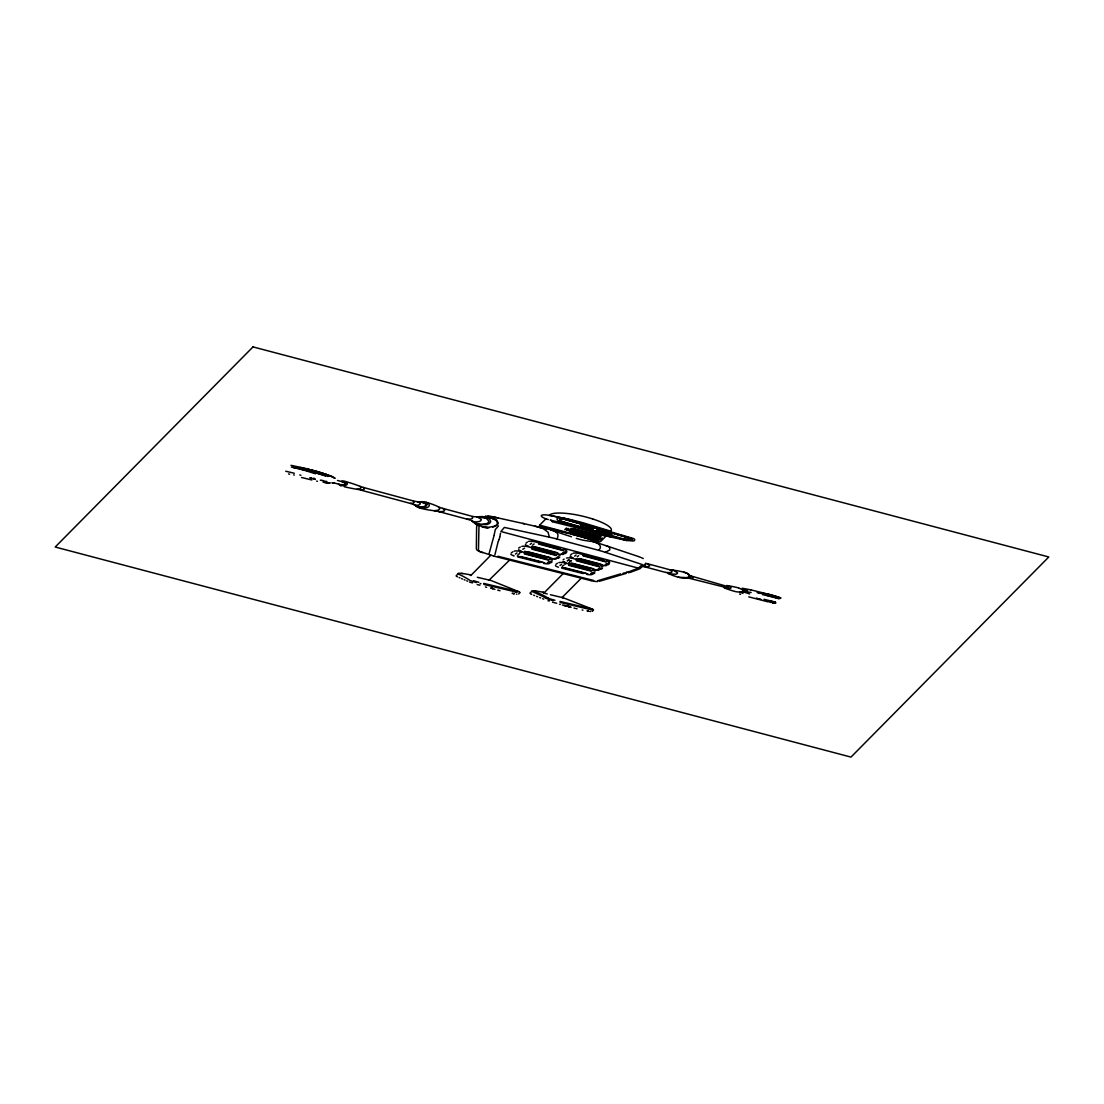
<?xml version="1.0" encoding="UTF-8"?>
<svg xmlns="http://www.w3.org/2000/svg" width="1104" height="1104" viewBox="0 0 1104 1104"><rect width="100%" height="100%" fill="white"/><g stroke="black" fill="none" stroke-linecap="round" stroke-linejoin="round"><path stroke-width="1.5" d="M476.335 549.005L476.611 527.119M534.64 591.192L535.84 591.854M549.364 537.179L504.335 527.422L500.912 531.521L638.278 568.118L642.349 564.572L605.378 552.331A32.195 7.245 13 0 0 598.63 550.303L556.83 539A34.334 7.728 13 0 0 549.364 537.179L548.053 532.169L543.334 528.761A10.598 2.387 13 0 0 540.56 527.712L534.985 526.18M494.923 554.691L498.083 541.926M489.182 553.311L493.267 538.393M500.485 533.218L499.933 536.613M476.638 526.732L477.273 524.759M494.399 533.825L495.282 529.561L498.511 525.904M494.33 534.239L494.15 535.192M494.012 535.771L493.447 537.841M499.781 537.206L499.146 539.332M498.953 539.856L498.318 541.415M478.998 525.476L478.446 550.551A8.556 1.932 13 0 0 479.757 551.462L493.888 556.112M610.843 531.217L583.381 522.882A232.102 52.205 13 0 0 570.602 519.57L549.323 515.347M598.616 550.303C604.385 545.169 595.111 541.733 590.93 541.112M556.83 539C562.943 528.871 543.306 529.409 536.82 526.594L522.73 523.393M484.739 516.879L485.581 516.037L493.805 517.969M456.187 575.75L458.229 573.68M470.773 575.57L490.866 555.174M539.456 525.352L545.914 518.797M489.141 580.083L509.579 560.114M546.259 528.885L547.087 528.043A16.588 3.726 13 0 1 548.992 528.457L568.85 533.453M564.765 529.699L566.462 527.988M566.297 530.141L567.994 528.416M568.767 528.609L568.063 529.327L571.568 530.251L572.686 529.12L571.817 528.899M567.07 530.334L567.773 529.616L571.292 530.527L570.175 531.659M570.506 531.866L571.734 530.624M571.969 530.389L573.183 529.147M570.975 531.99L572.189 530.748M572.424 530.513L573.832 529.244L580.704 531.079M572.59 530.872L571.472 532.004L578.027 533.743L579.131 532.625M572.866 530.582L573.983 529.465L580.525 531.217L579.421 532.335L575.874 531.645M519.791 592.848L518.673 593.98M578.206 533.922L579.434 532.68M579.669 532.445L580.897 531.203M578.662 534.046L581.339 531.328M580.387 532.956L579.283 534.088L585.244 535.909M581.78 531.548L580.676 532.68L585.603 534.019M585.506 535.785L586.624 534.667M585.782 535.992L588.501 533.218L595.194 535.095M529.948 593.165L531.935 591.151M586.873 534.391L588.018 533.26M587.576 534.929L586.472 536.047L590.571 537.4M587.852 534.64L589.315 533.618M591.799 537.676L593.014 536.447M594.214 535.012L592.337 536.033M591.164 541.402L590.405 541.346L591.965 539.897M595.705 537.013L597.637 537.538L598.92 536.406L596.85 535.606M597.016 539.083L598.741 537.938M598.396 537.689L599.486 536.585M542.906 592.613L542.961 592.641A4.03 0.911 13 0 0 543.927 593.014L563.137 573.611M598.837 539.125L599.527 538.421L598.506 538.09M599.803 538.145L600.507 537.441L598.437 537.841M598.879 539.138L599.582 538.435M600.673 539.635L602.329 537.965M562.115 597.512L581.27 578.192M592.282 611.354L593.386 610.236M644.129 565.069L639.727 568.822L631.999 571.706M593.883 572.424L593.911 572.41A17.098 3.85 13 0 1 593.911 572.41L591.744 573.914A16.063 3.616 13 0 1 591.427 574.066M550.882 561.398A16.891 3.795 13 0 0 551.034 561.246L550.689 561.55M527.353 542.078L525.987 543.182M531.576 543.237L530.099 544.424M534.115 543.927L532.708 545.059M564.006 551.834L562.529 553.007M566.656 552.469L565.303 553.546M571.955 553.877L570.506 555.008M576.122 555.022L574.646 556.168M578.593 555.698L577.213 556.789M606.979 563.302L605.599 564.365M609.394 563.785L607.959 564.889M511.276 552.897L512.863 551.765M515.43 554.084L517.003 552.952M517.914 554.788L519.473 553.656M547.819 562.447L549.378 561.343M550.579 562.985L552.166 561.867M555.878 564.337L557.451 563.233M559.963 565.496L561.536 564.406M562.405 566.186L563.965 565.096M590.888 573.487L592.448 572.424M593.331 573.942L594.904 572.866M550.289 561.826L548.798 562.874A16.781 3.781 13 0 1 548.44 563.054L548.398 563.081A8.901 2.001 13 0 1 547.984 563.219M558.127 556.996L558.472 556.775A16.394 3.685 13 0 0 558.638 556.637M520.357 547.018L518.59 548.053M524.538 548.205L522.758 549.254M598.092 569.664A9.039 2.029 13 0 0 598.423 569.581L598.506 569.554A16.187 3.643 13 0 0 598.823 569.429L601.459 568.008A16.822 3.781 13 0 0 601.625 567.87M559.742 557.244L557.906 558.279M567.249 560.86L569.084 559.825M563.192 559.659L564.13 559.135M571.499 560.528L569.65 561.577M557.382 557.423L556.016 558.196A15.911 3.574 13 0 1 555.588 558.376L555.533 558.389A8.915 2.001 13 0 1 555.105 558.5M557.561 557.327L556.858 557.727M567.649 560.639L568.795 559.99M558.362 558.017L558.721 557.824M570.989 560.832L570.175 561.274M602.494 568.394L600.714 569.36M599.941 567.994L598.147 568.974M637.739 568.422L630.646 571.072M605.378 552.331L609.753 549.916L609.822 547.543A8.073 1.822 13 0 0 607.89 546.411L605.93 545.638A66.157 14.876 13 0 0 599.224 543.499A68.641 15.442 13 0 0 591.91 541.388L591.785 541.346M591.33 574.108L591.358 574.094A8.763 1.973 13 0 1 590.985 574.218M599.444 581.27L626.244 573.376M597.706 580.718L620.71 573.873M629.584 571.403L628.756 571.665M631.295 571.927L630.467 572.189M628.521 571.734L626.824 572.245M630.287 572.231L628.411 572.783M626.755 572.258L625.885 572.507M624.574 572.866L623.056 573.28M563.868 554.236L563.413 554.332A7.245 1.628 13 0 1 558.086 553.96M606.634 565.496L606.068 565.607A8.197 1.849 13 0 1 605.668 565.648A6.872 1.546 13 0 1 601.073 565.234M492.701 527.105L495.31 526.18A58.664 13.193 13 0 0 497.752 524.152A49.804 11.206 13 0 0 498.139 522.841L496.745 520.246L492.839 518.259A4.513 1.021 13 0 0 491.073 517.804L487.306 517.362M521.847 546.397L522.62 546.259A8.722 1.96 13 0 1 523.02 546.232A7.231 1.628 13 0 1 526.139 546.397A7.935 1.78 13 0 1 527.988 546.728L554.015 553.449M566.462 558.058L567.401 557.906A7.576 1.697 13 0 1 568.96 557.893A6.859 1.546 13 0 1 571.403 558.169A7.687 1.725 13 0 1 572.369 558.348M556.43 558.845L555.698 558.969A8.887 2.001 13 0 1 555.312 558.997A7.921 1.78 13 0 1 554.65 559.01A7.328 1.656 13 0 1 550.427 558.541M599.196 569.94L598.133 570.092A7.079 1.587 13 0 1 594.338 569.83A7.687 1.725 13 0 1 593.524 569.678L593.455 569.664M475.976 516.865L482.31 516.548L490.618 517.997A4.126 0.925 13 0 1 491.97 518.314L496.138 520.329L497.504 523.13A53.089 11.937 13 0 1 494.026 526.318L488.589 527.326L482.876 526.746M741.267 591.91L741.157 591.923A6.21 1.394 13 0 0 742.509 591.827L742.964 591.716A9.191 2.07 13 0 0 743.627 591.123L743.544 590.806A5.782 1.297 13 0 0 743.102 590.35L742.633 591.468L740.08 592.034M419.658 501.92L421.024 501.74A7.452 1.67 13 0 1 424.033 501.809M534.764 590.957L538.6 591.413A32.761 7.369 13 0 1 543.886 592.393L542.933 592.324M419.851 501.975L424.474 502.251L426.862 504.362M612.154 534.308L610.885 534.253M334.043 483.028L333.367 483.097M678.449 577.24L686.716 577.627A21.928 4.94 13 0 0 688.275 577.13L689.172 576.412A20.797 4.678 13 0 0 689.282 575.529L687.516 573.611L683.652 572.107M333.091 483.11L332.235 482.848L333.187 483.11M489.127 527.684L488.299 527.726M332.497 483.152L332.207 482.848M546.204 527.919L547.198 528.071M597.664 581.532L596.864 581.532M562.723 521.737L625.623 539.497A4.83 1.09 13 0 0 626.865 539.815L630.853 540.173A7.535 1.697 13 0 0 632.137 539.842A7.079 1.587 13 0 0 632.385 539.483L632.371 539.345A8.101 1.822 13 0 0 631.598 538.49L566.794 519.667A5.299 1.187 13 0 0 565.096 519.253L561.011 518.921A7.728 1.739 13 0 0 559.756 519.28L559.7 519.984A8.28 1.863 13 0 0 560.804 520.881L564.227 522.247M592.641 540.215L591.896 540.118M757.068 592.696L760.394 592.862M487.72 527.74L487.913 527.712A4.954 1.118 13 0 1 484.573 527.215M330.427 482.876L329.751 483.138M759.028 593.165L761.346 593.317M421.838 502.306L425.026 503.162L425.854 504.901A30.526 6.872 13 0 1 424.088 506.529L420.721 507.136L417.671 506.363M329.254 482.821L328.247 483.041L329.323 483.124M326.881 481.468L325.335 481.344M596.257 581.504L594.504 581.339M328.205 483.041L326.273 482.848M328.219 482.752L327.515 482.696M742.178 588.225L750.72 589.84M314.612 478.418L313.453 478.294M327.364 482.683L326.439 482.586M516.382 594.104L516.41 594.118A5.989 1.352 13 0 0 516.92 594.159M590.405 541.346L583.464 540.242A16.381 3.685 13 0 1 582.774 540.091L582.443 540.022A17.112 3.85 13 0 1 579.158 539.194L576.274 538.352M420.169 508.171A25.599 5.755 13 0 0 434.189 510.724L437.943 510.241A27.503 6.182 13 0 0 439.682 508.64L438.426 506.819A26.027 5.851 13 0 0 426.392 502.334L428.738 503.617L429.29 505.466A39.385 8.86 13 0 1 428.545 506.681A39.22 8.818 13 0 1 426.917 507.647L420.086 508.171M590.019 611.478L590.06 611.478A5.81 1.311 13 0 0 590.64 611.533M751.148 592.489L748.457 592.061A12.682 2.857 13 0 1 746.304 591.578L743.544 590.806M470.18 574.894L471.284 575.046M760.918 592.917L770.62 594.766M487.927 515.83L488.189 515.858A4.485 1.007 13 0 1 489.031 515.996L498.332 517.997M475.037 516.782L474.775 516.755A6.665 1.504 13 0 1 473.782 516.603L472.885 516.437A7.659 1.725 13 0 1 471.698 516.175L472.678 517.735A19.513 4.388 13 0 1 472.112 518.576A19.982 4.499 13 0 1 471.367 518.977L467.53 519.28L439.13 511.676M761.829 593.372L772.841 595.58M626.272 539.442L627.941 539.552A6.21 1.394 13 0 0 629.432 539.359A5.879 1.325 13 0 0 629.818 539.069L629.846 538.945A7.328 1.642 13 0 0 629.308 538.186L592.02 527.146M323.541 480.682L322.216 480.516M324.59 481.261L323.941 481.178M535.136 590.902L535.826 590.985M325.473 482.752L324.783 482.669M325.487 482.462L324.286 482.296M726.763 585.548L730.931 587.328A9.067 2.042 13 0 1 730.738 588.142A9.688 2.18 13 0 1 729.482 588.515L724.183 587.728L726.115 588.542M462.852 573.556L464.536 573.804A34.969 7.866 13 0 1 470.594 574.88L471.311 575.018M542.464 526.856L554.65 529.699M477.149 516.948L481.289 519.253A27.421 6.169 13 0 1 478.984 521.585L475.051 521.971L471.574 520.853M322.051 480.488L321.388 480.378M323.983 482.241L323.03 482.089M344.213 486.712A38.792 8.722 13 0 0 356.992 489.279L358.455 489.541A7.894 1.78 13 0 1 358.993 489.665L359.531 489.79A8.239 1.849 13 0 1 360.553 490.038L410.205 503.369A7.231 1.628 13 0 1 413.186 504.349M356.978 489.279L359.587 488.92A23.639 5.313 13 0 0 360.925 487.651L360.07 486.367A39.537 8.901 13 0 0 345.869 481.606L344.89 481.385M593.773 581.228L591.137 580.676M311.659 478.032L310.776 477.88M744.041 589.853L745.628 590.157M321.154 480.337L320.312 480.171M570.685 528.471L574.549 529.409A255.176 57.394 13 0 1 586.666 532.68L588.556 533.204M775.008 603.364L772.828 602.963M549.24 515.333L549.958 515.458M587.356 525.697L584.168 525.476A6.9 1.559 13 0 0 583.036 525.794A6.431 1.449 13 0 0 582.843 526.139L582.871 526.277A7.383 1.656 13 0 0 583.919 527.229L586.942 528.443A4.623 1.035 13 0 0 588.239 528.761A5.147 1.159 13 0 0 588.984 528.913M595.994 541.195L597.029 541.457M775.657 603.295L773.366 602.853M608.856 536.489L610.705 536.654L582.65 528.305A338.997 76.259 13 0 0 570.602 525.131L550.192 520.067A4.499 1.007 13 0 1 552.179 521.681M774.856 602.039L771.917 601.445M775.767 602.536L774.249 602.246M588.004 574.066L586.5 573.749M545.017 563.081L543.83 562.833M595.111 569.485L592.641 568.919M602.66 564.972L601.859 564.806M552.028 558.32L550.868 558.072A13.786 3.105 13 0 1 549.613 557.768L549.061 557.63M565.8 564.075L565.524 564.034A4.223 0.952 13 0 0 564.765 563.909M595.649 541.126L594.228 540.85M608.939 533.839L610.567 534.198M520.357 551.434L521.695 551.724M765.458 594.959L766.935 595.015M309.81 477.687L310.514 478.28M564.862 518.466L558.941 517.997A11.233 2.525 13 0 0 557.147 518.521L557.065 519.542A12.075 2.719 13 0 0 558.238 520.577L625.071 540.063A6.941 1.559 13 0 0 626.824 540.505L633.116 540.988A11.026 2.484 13 0 0 634.51 540.574L634.745 539.608A11.854 2.663 13 0 0 633.737 538.614L567.373 519.073A7.714 1.739 13 0 0 564.862 518.466L550.468 515.554M484.504 516.838L484.932 516.92A3.381 0.759 13 0 1 486.174 517.238L489.665 519.101L490.673 521.295A47.748 10.736 13 0 1 487.14 524.51L477.452 524.8A3.671 0.828 13 0 1 476.141 524.4L472.36 521.295M593.193 610.208L592.462 610.043M582.926 610.153L582.139 609.988M588.239 528.761L582.07 526.939A7.162 1.615 13 0 1 581.008 526.222L580.773 525.476A7.259 1.628 13 0 1 581.808 525.062L587.825 525.794A4.651 1.049 13 0 1 589.232 526.139M610.457 534.17L598.161 530.803M565.138 562.985L566.518 563.288M290.959 465.322L303.448 467.972M742.523 591.827L744.841 592.393A13.993 3.146 13 0 1 747.367 593.138L749.644 593.993M299.805 467.503L307.395 468.896M300.178 468.634L301.323 468.869M572.797 558.445L597.167 564.765M773.145 602.798L772.151 602.591M579.131 553.546L603.46 559.935M768.646 595.387C765.265 595.222 771.31 595.87 769.226 595.76M291.373 467.089L302.261 469.076M492.011 516.617L493.171 516.865M292.767 467.392L304 470.18M301.82 469.338L302.675 469.172M626.824 540.505L611.409 537.151A10.736 2.415 13 0 1 608.746 536.489L608.332 536.378M317.428 481.275L316.669 481.109M302.317 469.448L303.089 469.269M493.295 516.893L524.414 523.765M302.717 469.545L303.503 469.352M746.125 590.254L747.546 590.599M768.08 595.511L769.626 595.608M303.117 469.628L310.914 471.146M303.434 468.303L306.608 468.717M303.6 469.738L310.472 471.394M593.579 540.684L593.11 540.601M771.724 601.404L771.075 601.266M483.662 583.395L518.701 591.675M559.963 601.432L592.172 609.049M772.469 601.873L771.627 601.666M521.764 551.738L546.356 558.058M592.848 540.518L591.937 540.311M771.696 602.48L770.896 602.287M315.344 479.453L314.419 478.888M415.159 505.177L417.864 505.218A13.496 3.036 13 0 0 418.209 505.135A21.39 4.816 13 0 0 420.21 503.065L417.602 501.713A11.509 2.594 13 0 1 423.77 502.72L424.543 502.913M552.483 521.778L565.938 525.076A291.635 65.605 13 0 1 582.222 529.354L605.765 536.323L600.659 541.498A7.369 1.656 13 0 0 598.382 540.684L542.078 525.78A7.838 1.766 13 0 0 539.566 525.297M314.944 479.357L314.047 478.805M769.985 595.691L769.336 595.787M770.371 602.411L769.778 602.273M478.667 577.585L489.417 580.152M512.587 593.359L514.285 593.759M563.951 605.42L569.705 606.8L563.702 605.392M587.48 610.94L588.736 611.23M512.159 593.303L514.05 593.745M587.121 610.885L588.487 611.216M285.729 471.229L294.313 473.243M314.254 479.191L313.522 478.681M770.233 595.746L769.502 595.829M478.391 577.53L477.314 577.268M471.615 582.733L472.498 582.898M548.012 600.7L549.309 601.004M477.19 584.568L479.909 585.203M553.849 602.577L556.692 603.239M306.457 469.007L307.63 468.952M344.476 482.089L344.972 483.345A27.255 6.127 13 0 1 343.399 484.725L339.549 484.559M314.06 479.15L313.26 478.612M566.573 563.302L589.481 569.209M550.399 594.725L562.557 597.623M560.128 602.411L591.758 609.863M483.911 584.444L515.623 591.896M307.354 469.214L308.071 469.062M770.882 595.898L769.957 595.939M307.795 469.324L308.968 469.283M360.635 490.066L363.133 489.817A20.162 4.54 13 0 0 364.389 488.603L363.326 487.444A8.266 1.863 13 0 1 360.07 486.367M311.866 479.992L301.502 477.466M750.582 589.798L772.248 595.166M770.095 595.967L774.484 596.85M771.31 601.597L770.62 601.432M308.016 469.379L309.41 469.393M770.233 596.008L771.296 596.008M312.266 478.722L311.3 478.142M340.681 485.815L345.704 485.401A36.404 8.183 13 0 0 346.587 484.849A35.797 8.059 13 0 0 347.415 483.745L345.883 481.606M410.302 503.396L412.993 503.217A17.36 3.905 13 0 0 414.207 502.182L413.365 500.981M515.071 591.758L517.017 592.241M309.01 469.628L311.852 470.014M478.86 582.277L473.506 580.718M480.93 583.712L480.157 583.519M577.006 608.801L575.736 608.483M309.451 469.738L313.619 470.483M413.476 500.981L414 501.106A6.969 1.573 13 0 0 416.194 501.547L416.65 501.616A5.879 1.325 13 0 0 417.436 501.699M439.295 511.718L443.325 511.428A21.293 4.789 13 0 0 444.65 510.172L442.787 508.378A8.611 1.932 13 0 1 440.882 507.799L440.261 507.578A7.618 1.711 13 0 1 438.426 506.819M762.271 594.49L779.01 598.685M554.374 529.63L583.285 537.234M770.882 596.174L771.751 596.119M591.054 580.663L494.164 556.195M554.953 600.259L553.076 599.762A9.674 2.18 13 0 1 547.694 597.913M771.931 596.16L771.047 596.215L773.435 596.85M583.147 573.569L561.826 568.132M498.001 556.278L593.662 580.456M643.466 566.462L648.02 566.642A13.331 2.995 13 0 0 649.138 566.228A12.848 2.884 13 0 0 649.525 565.262L646.696 563.509L669.41 569.65L671.922 571.306A12.268 2.76 13 0 1 671.549 572.272A12.765 2.87 13 0 1 670.432 572.659L665.795 572.452M688.413 578.054L691.946 578.234A9.191 2.07 13 0 0 692.788 577.944A8.791 1.973 13 0 0 693.036 577.24L690.152 575.708M688.289 578.027L726.625 587.687A8.528 1.918 13 0 0 727.757 587.356L727.881 587.259A8.294 1.863 13 0 0 727.991 586.666L690.787 575.902M775.298 602.135L764.023 599.279M520.688 556.513L543.113 562.253M586.376 573.307L564.751 567.787M519.556 556.651L541.954 562.378M585.175 573.418L563.647 567.925M517.624 556.858L539.994 562.571M547.28 593.966L545.831 593.579A8.887 2.001 13 0 1 543.913 593.014M499.988 590.723L498.842 590.433M769.585 600.893L768.591 600.631M748.76 596.864L768.274 601.901M547.087 557.768L524.538 551.931M524.345 553.891L548.26 560.073M568.657 565.303L591.013 571.072M738.479 587.88L737.486 587.632A23.184 5.216 13 0 0 726.749 585.548M598.106 564.53L576.371 558.831M527.753 551.71L550.178 557.52M593.428 568.739L571.762 563.123M526.539 551.793L548.936 557.603M570.796 563.261L592.144 568.795M568.726 563.357L590.033 568.877M524.303 553.311L549.047 559.742M568.56 564.724L591.73 570.727M567.401 529.423L569.581 529.851M311.88 470.345L314.723 470.773M439.075 511.663L435.114 510.835A6.762 1.518 13 0 0 434.176 510.724M554.788 553.159L532.169 547.225M531.99 549.185L555.008 555.202M576.329 560.763L599.237 566.78M519.115 556.54L517.238 556.016M572.714 528.581L574.825 529.133A262.807 59.119 13 0 1 587.466 532.556L601.142 536.503M569.471 529.961L571.651 530.389M569.305 531.424L572.838 532.57M311.728 471.353L328.109 476.473M311.245 471.601L325.418 475.907M535.371 546.908L557.796 552.814M579.683 558.569L601.059 564.185M534.157 547.046L556.568 552.938M578.441 558.679L599.789 564.296M531.976 548.591L555.16 554.663M576.26 560.183L598.313 565.952M563.233 567.815L561.729 567.401M572.617 530.651L574.094 530.914M572.507 530.762L575.86 531.742M772.828 595.318L780.68 597.816M413.117 500.885L363.326 487.444M773.338 595.718L776.153 596.505M573.887 530.983L576.15 531.452M572.479 532.473L574.922 533.122M470.663 515.913L442.787 508.378M484.38 527.146L482.683 526.691A4.126 0.925 13 0 1 481.427 526.304L476.141 524.4M560.349 548.481L534.488 541.691A7.466 1.684 13 0 0 528.554 541.429M538.6 543.527L563.385 550.151M582.843 555.271L604.178 560.929M538.849 544.12L562.874 550.51M583.133 555.864L606.027 561.95M535.247 546.88L534.212 546.604M574.825 608.249L574.011 608.028M490.59 587.935L492.301 588.584M498.594 590.364L497.752 590.143M575.984 531.535L578.192 532.004M574.646 533.039L577.24 533.743M643.315 566.435L665.643 572.41M678.229 577.185L677.842 577.075A20.396 4.582 13 0 1 671.963 575.115L667.465 573.059A3.919 0.883 13 0 0 669.921 573.997L675.689 574.232A15.608 3.519 13 0 0 677.042 573.721A14.587 3.284 13 0 0 677.47 572.741L673.537 570.354A4.154 0.938 13 0 0 671.025 569.968L672.005 570.037A19.803 4.457 13 0 1 683.321 572.038M604.219 560.942L606.303 561.536M525.794 551.6L524.635 551.269M577.916 532.294L579.227 532.556M576.992 533.674L579.255 534.281M313.619 470.815L315.813 471.077M337.451 480.447L339.701 481.054A6.251 1.408 13 0 0 341.564 481.496A5.962 1.339 13 0 0 342.13 481.592M738.686 587.935L743.13 590.033M334.277 482.986L336.913 483.69A6.362 1.435 13 0 1 339.149 484.408M533.536 546.88L531.769 546.37M555.036 555.215L556.057 555.491M581.532 531.3L582.926 531.866M580.29 532.694L581.849 533.122M580.18 532.804L586.459 534.626L584.596 535.537M579.034 534.226L581.242 534.819M598.354 565.966L599.486 566.297M583.505 531.838L587.452 532.915M582.719 531.617L587.852 533.218L586.748 534.336L585.355 534.074M581.739 533.232L583.685 533.756M581.035 534.764L583.243 535.371M491.97 518.314L493.115 518.632M314.709 471.104L315.785 471.408M555.202 554.677L556.361 555.008M569.733 562.971L568.919 562.75M553.187 600.659L550.689 599.941A11.978 2.691 13 0 1 545.583 598.078M599.265 531.038C598.768 529.382 594.821 529.644 598.009 530.762M583.409 533.536L585.244 534.184M550.855 530.113L551.89 530.389M562.364 605.033L563.247 605.282M476.473 582.567L472.898 581.491A11.288 2.539 13 0 1 472.25 581.27A8.556 1.932 13 0 1 470.401 580.552M486.629 587.3L485.429 586.969M584.899 535.826L586.61 536.296M587.356 534.626L591.813 535.757M587.245 534.736L588.266 535.123M586.5 536.268L587.935 536.654M568.008 606.317L569.305 606.676M588.059 534.833L589.453 535.219M587.949 534.943L590.916 535.868M587.783 536.613L590.047 537.248M582.967 537.262L592.655 540.173M552.759 530.638L571.472 536.779M316.227 471.518L317.221 471.477M588.032 525.835L564.641 519.225A5.382 1.214 13 0 0 564.047 519.059M590.681 526.58L629.321 538.021A8.308 1.863 13 0 1 630.094 538.862L630.122 539.014A7.204 1.615 13 0 1 628.7 539.69L623.981 538.945M585.672 525.352L564.944 519.487A4.595 1.035 13 0 0 561.812 518.866M600.231 530.265L611.478 533.453M590.005 533.812L593.524 534.819M589.343 535.33L590.447 535.495M316.241 471.201L317.055 471.436M559.507 604.247L560.294 604.454M491.39 588.156L492.218 588.391M591.026 533.922L592.034 534.212M590.336 535.606L591.537 536.047M590.433 537.151L591.634 537.496L592.227 536.144M590.116 537.068L592.862 538.062M317.027 471.753L318.614 471.877M304.718 470.387L315.509 473.795M591.413 535.771L593.014 536.102L594.118 534.985L592.682 534.391M591.302 535.882L592.434 536.296M317.455 471.877L320.188 472.346M491.556 588.197L494.937 589.343M594.187 536.434L595.015 535.247L596.091 535.564M593.207 536.434L594.711 536.958M593.662 538.297L592.517 537.758L594.173 536.792M594.532 534.929L596.574 535.495M593.883 536.475L594.725 536.599M593.607 538.062L595.636 538.862M593.345 537.993L595.346 538.78M742.978 593.331L740.715 592.572M569.512 606.745L571.168 607.228M594.421 536.641L595.249 536.751M594.311 536.751L595.222 537.11M318.67 472.222L320.395 472.415M595.498 535.205L598.672 536.337M595.498 536.82L596.422 537.234M594.849 536.903L597.264 537.634M595.967 535.343L597.802 535.854M775.339 597.098L779.783 598.589M774.235 597.085L778.444 598.506M568.864 606.4L569.664 606.634M492.329 588.418L493.157 588.68M595.553 538.642L596.408 538.89L596.974 537.538M776.209 596.519L776.981 596.753M596.919 537.248L597.775 537.51M596.008 538.973L596.974 539.276M320.422 472.747L321.54 472.76M300.881 475.272L299.777 474.927M597.802 535.895L598.892 536.185M289.648 474.237L288.599 473.92M553.228 602.398L552.511 602.177M597.871 539.815L586.127 536.447A296.383 66.668 13 0 0 580.055 534.778L577.944 534.212A300.454 67.592 13 0 0 569.388 531.935M321.14 472.967L322.451 473.036M543.734 527.477L543.127 527.27M321.554 473.092L322.961 473.202M598.685 537.786L597.982 537.703L599.141 537.924M777.023 596.767L780.818 598.078M482.752 552.662L482.172 552.483A10.295 2.318 13 0 1 476.721 549.806L476.707 549.751M599.003 536.268L599.803 536.475M322.465 473.368L323.665 473.423M323.058 473.561L325.542 474.044M323.762 473.782L325.749 474.099M294.354 475.079L293.623 474.844M592.862 519.018L589.136 517.886A31.657 7.121 13 0 0 576.909 514.961L575.681 514.726A32.223 7.245 13 0 0 549.723 515.03M593.055 519.087L596.077 520.122A32.182 7.245 13 0 1 610.802 531.162M325.611 474.389L326.715 474.43M325.804 474.444L330.579 475.865M565.441 562.419L564.254 561.977M521.088 550.937L519.749 550.441M605.93 545.638L638.305 556.485M638.498 556.554L640.43 557.258M326.756 474.775L329.033 475.589M562.253 597.374L563.399 597.775M489.914 580.042L518.19 591.427M760.946 599.375L760.228 599.127M562.281 597.388L592.296 609.091M740.439 594.366L739.583 594.062M476.956 523.71L477.963 524.027A3.671 0.828 13 0 0 480.254 524.428L486.257 523.765A38.516 8.666 13 0 0 488.879 521.392L486.795 518.535A3.505 0.787 13 0 0 484.449 517.679A4.816 1.09 13 0 0 481.372 517.348M470.759 582.47L469.448 581.974M759.662 598.92L759.028 598.672M477.494 523.751L477.411 523.71A3.243 0.731 13 0 0 480.557 524.469M329.075 475.603L331.821 476.749M596.436 541.098L581.408 536.82A239.237 53.82 13 0 0 570.74 533.95M533.646 595.18L534.653 595.567M536.613 596.339L537.634 596.74M539.621 597.526L540.656 597.926M542.685 598.727L543.734 599.141M757.965 598.658L756.433 598.009M726.156 588.57L726.349 588.639A23.432 5.272 13 0 0 734.395 591.302M531.604 594.366L531.673 594.394A6.1 1.366 13 0 1 530.569 593.897M330.62 475.879L332.304 476.624M591.703 526.994L591.413 526.87A5.313 1.201 13 0 0 587.825 525.78M535.882 591.868L542.878 595.18A75.845 17.057 13 0 1 547.929 597.913M459.071 577.516L459.954 577.903M461.569 578.593L462.466 578.979M464.108 579.683L465.019 580.069M466.688 580.787L467.613 581.187M641.369 557.644L643.232 558.555M459.043 574.328L462.769 576.178A73.733 16.588 13 0 1 464.894 577.323L466.178 578.054A68.6 15.428 13 0 1 469.476 580.055M332.318 476.997L334.222 478.032M332.828 476.887L335.257 478.267M546.204 527.96L546.466 528.085A3.74 0.842 13 0 0 546.894 528.236M475.217 522.813L477.135 523.6A17.802 4.002 13 0 1 471.767 520.991M415.891 505.632L419.092 507.454L424.171 507.109A35.59 8.004 13 0 0 426.834 504.362M415.973 505.77L416.029 506.129A12.834 2.884 13 0 0 416.139 506.267M338.666 484.228L340.446 485.429L343.813 484.891A30.139 6.776 13 0 0 344.89 484.27A28.166 6.334 13 0 0 345.538 483.304L344.752 481.703L342.226 481.385A15.304 3.45 13 0 0 341.564 481.496M470.318 520.246A7.121 1.601 13 0 0 469.559 519.943L469.103 519.777A7.921 1.78 13 0 0 467.075 519.17M561.977 553.904A3.547 0.8 13 0 1 561.481 553.904M562.667 553.808A8.625 1.946 13 0 0 562.999 553.711L563.137 553.656A16.422 3.698 13 0 0 563.454 553.49L565.414 551.945A16.422 3.698 13 0 0 565.565 551.738M424.654 501.934A3.809 0.856 13 0 1 426.144 502.251M419.81 508.088A3.795 0.856 13 0 1 418.94 507.84M416.981 506.943A8.487 1.904 13 0 1 416.346 506.46M541.015 526.608A5.258 1.187 13 0 1 540.408 526.373M599.845 541.788A3.781 0.856 13 0 1 598.561 541.76M519.708 552.373A3.698 0.828 13 0 1 520.826 552.524M554.387 558.583A3.56 0.8 13 0 1 553.904 558.569M547.225 563.316A3.491 0.787 13 0 1 546.866 563.316M670.583 569.885A3.312 0.745 13 0 1 670.073 569.788M684.232 572.203A7.728 1.739 13 0 1 688.951 574.466M689.282 574.756A19.223 4.319 13 0 1 685.432 577.972M685.308 577.958A7.907 1.78 13 0 1 678.574 577.337M597.319 569.733A3.56 0.8 13 0 1 596.947 569.733M420.017 507.081A11.702 2.636 13 0 1 414.235 504.832M413.531 504.5A5.948 1.339 13 0 1 414.055 504.749M604.951 565.22A3.533 0.8 13 0 1 604.537 565.22M605.668 565.124A8.956 2.015 13 0 0 605.986 565.027L606.096 564.986A16.118 3.629 13 0 0 606.4 564.834L608.414 563.261A15.635 3.519 13 0 0 608.539 563.109M548.274 519.556A9.867 2.222 13 0 1 541.236 515.72A9.867 2.222 13 0 1 549.143 515.32M458.146 573.404A6.486 1.463 13 0 1 462.535 573.514M519.266 591.896A4.706 1.063 13 0 1 519.901 592.365M341.453 481.468A12.42 2.788 13 0 1 342.516 481.275A6.79 1.532 13 0 1 343.068 481.234A3.85 0.869 13 0 1 344.448 481.303M593.027 609.394A4.278 0.966 13 0 1 593.483 609.781M533.039 590.75A5.893 1.325 13 0 1 535.15 590.902M457.456 576.812A4.761 1.076 13 0 1 456.407 576.247M739.818 591.965A5.893 1.325 13 0 1 734.822 591.454M605.848 536.406A3.298 0.745 13 0 1 606.855 536.158M341.246 485.125A8.791 1.973 13 0 1 339.273 484.463M591.523 527.022A6.265 1.408 13 0 1 593.345 528.83A6.265 1.408 13 0 1 589.012 528.926M600.369 565.676A5.506 1.242 13 0 1 602.756 566.752M564.075 561.908A5.078 1.145 13 0 1 563.04 561.356M545.735 598.078A74.23 16.698 13 0 0 540.187 595.194L533.26 592.006A3.091 0.69 13 0 1 531.783 591.178M528.609 546.259A6.707 1.504 13 0 1 525.407 544.548M563.73 549.475A7.3 1.642 13 0 1 564.53 549.764A6.859 1.546 13 0 1 567.001 551.172M573.114 557.879A6.334 1.421 13 0 1 571.651 557.327M571.527 557.327A6.527 1.463 13 0 1 570.106 556.347M573.155 553.256A7.273 1.642 13 0 1 578.662 553.38M606.662 560.887A6.417 1.449 13 0 1 608.097 561.439A5.561 1.256 13 0 1 608.663 561.701M608.746 561.715A7.052 1.587 13 0 1 609.712 562.474M487.388 527.74A8.528 1.918 13 0 1 486.491 527.698A4.899 1.104 13 0 1 482.006 526.87M558.831 562.64A7.935 1.78 13 0 1 564.668 562.833M558.431 567.235A6.348 1.435 13 0 1 555.395 565.634M586.5 574.342A7.052 1.587 13 0 0 587.397 574.494A6.693 1.504 13 0 0 588.239 574.618A6.21 1.394 13 0 0 589.025 574.701A8.101 1.822 13 0 0 592.006 574.508M592.669 570.119A5.327 1.201 13 0 1 595.07 571.182M519.653 550.413A5.506 1.242 13 0 1 518.535 549.833M560.018 555.602A6.1 1.366 13 0 0 558.265 554.691A6.803 1.532 13 0 0 557.354 554.415M486.961 518.632A3.284 0.731 13 0 0 484.891 517.9A3.202 0.718 13 0 0 484.145 517.762L483.649 517.666A17.678 3.974 13 0 0 476.693 516.879M514.229 551.131A8.128 1.822 13 0 1 520.329 551.379M513.222 555.602A6.486 1.463 13 0 1 510.835 554.194M514.174 555.892A7.135 1.601 13 0 1 513.346 555.602M549.281 563.592A7.797 1.753 13 0 1 543.541 563.426M549.682 559.024A5.589 1.256 13 0 1 552.345 560.197M461.651 573.431A3.464 0.787 13 0 1 462.728 573.542M493.171 518.604A5.851 1.311 13 0 1 496.358 520.012M690 575.957A11.454 2.581 13 0 1 687.971 577.668M645.564 563.164A34.196 7.687 13 0 1 643.508 565.648A19.251 4.333 13 0 0 645.481 563.882M592.517 528.278L592.503 528.361A3.767 0.842 13 0 1 592.255 528.568A4.181 0.938 13 0 1 590.93 528.692L586.376 527.395A5.009 1.132 13 0 1 585.824 526.843L585.824 526.663A3.698 0.828 13 0 1 586.1 526.47A4.085 0.925 13 0 1 587.714 526.387L591.744 527.519A4.996 1.132 13 0 1 592.434 528.085L592.517 528.278M253.009 346.904L55.2 547.018L850.991 757.096L1048.8 556.982L253.009 346.904M342.668 481.675L342.599 481.689A8.584 1.932 13 0 1 343.993 481.979L342.82 481.675"/></g></svg>
